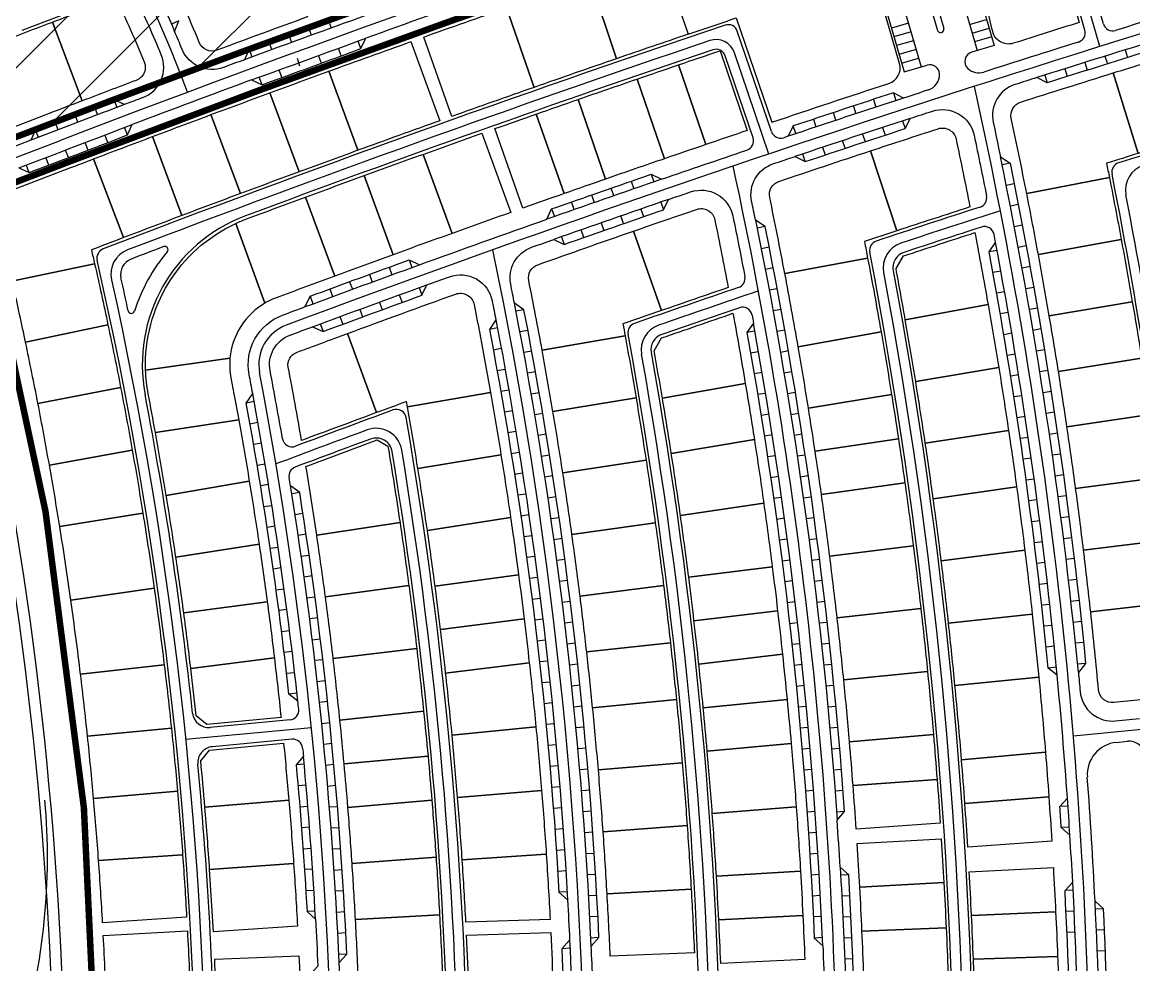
# Paper-space layout 'Layout1' of a CAD drawing. Extents: x 51 to 892, y -832 to -238.
# Drawn here: x 790.3 to 817.76, y -325.34 to -302.07 of the extents above; entities that cross this region are included whole.
import ezdxf

# ---------------------------------------------------------------- set-up
doc = ezdxf.new("R2010")
doc.units = 0
doc.header["$LTSCALE"] = 10
doc.header["$MEASUREMENT"] = 0
doc.linetypes.add('X-Base 100915$0$PHANTOMX2', pattern=[5, 2.5, -0.5, 0.5, -0.5, 0.5, -0.5])
for name, color, linetype in [('L-ANNO-KPLN', 254, 'Continuous'), ('L-ANNO-KPLN-HTCH', 135, 'Continuous'), ('L-ANNO-KPLN-SHET', 139, 'X-Base 100915$0$PHANTOMX2')]:
    doc.layers.add(name, color=color, linetype=linetype)

# ---------------------------------------------------------------- blocks, each defined once
blk = doc.blocks.new('masterplan')
at = {"layer": 'L-ANNO-KPLN'}
for p, q in [((408004.964, 2905895.526), (408006.212, 2905891.223)), ((408005.387, 2905895.648), (408006.635, 2905891.346)), ((408003.158, 2905895.002), (408004.407, 2905890.699)), ((408003.581, 2905895.124), (408004.829, 2905890.822)), ((408004.405, 2905894.581), (408005.234, 2905891.722)), ((408004.559, 2905894.625), (408005.388, 2905891.767)), ((408008.874, 2905891.729), (408008.143, 2905894.252)), ((408009.33, 2905891.882), (408008.778, 2905893.783)), ((407982.63, 2905891.728), (407985.126, 2905892.676)), ((407986.498, 2905891.958), (407986.315, 2905891.879)), ((407990.19, 2905891.968), (407990.258, 2905891.78)), ((408004.517, 2905891.898), (408004.095, 2905891.775)), ((408006.025, 2905891.869), (408006.448, 2905891.991)), ((407989.701, 2905891.79), (407989.769, 2905891.602)), ((408001.133, 2905889.222), (408000.29, 2905891.7)), ((408004.58, 2905891.682), (408004.157, 2905891.56)), ((408006.088, 2905891.653), (408006.51, 2905891.776)), ((407988.724, 2905891.433), (407988.792, 2905891.245)), ((407989.212, 2905891.612), (407989.281, 2905891.424)), ((407990.996, 2905891.271), (407990.927, 2905891.459)), ((407990.996, 2905891.271), (407991.114, 2905891.528)), ((408004.642, 2905891.467), (408004.22, 2905891.345)), ((408006.635, 2905891.346), (408006.081, 2905891.185)), ((408006.573, 2905891.561), (408006.15, 2905891.438)), ((407988.235, 2905891.254), (407988.304, 2905891.066)), ((407990.019, 2905890.913), (407989.95, 2905891.101)), ((407990.507, 2905891.092), (407990.439, 2905891.279)), ((408000.678, 2905889.07), (407999.99, 2905891.092)), ((408004.705, 2905891.252), (408004.282, 2905891.13)), ((408009.369, 2905891.085), (408009.429, 2905890.894)), ((408009.865, 2905891.24), (408009.925, 2905891.049)), ((407989.484, 2905890.835), (407989.427, 2905891.026)), ((408004.344, 2905890.914), (408004.767, 2905891.037)), ((408004.407, 2905890.699), (408004.978, 2905890.865)), ((408008.873, 2905890.929), (408008.933, 2905890.739)), ((407988.552, 2905890.38), (407988.484, 2905890.568)), ((407989.041, 2905890.557), (407988.973, 2905890.745)), ((408007.881, 2905890.617), (408007.941, 2905890.426)), ((408008.377, 2905890.773), (408008.437, 2905890.583)), ((407988.296, 2905890.5), (407988.552, 2905890.38)), ((407984.971, 2905889.821), (407984.9, 2905890.008)), ((407985.158, 2905889.892), (407984.9, 2905890.008)), ((408003.651, 2905890.017), (408003.713, 2905889.827)), ((408004.146, 2905890.18), (408004.207, 2905889.989)), ((408004.397, 2905890.051), (408004.146, 2905890.18)), ((407984.414, 2905889.823), (407984.485, 2905889.636)), ((408003.157, 2905889.854), (408003.219, 2905889.664)), ((407983.383, 2905889.43), (407982.956, 2905889.266)), ((407983.442, 2905889.452), (407983.513, 2905889.266)), ((407983.928, 2905889.638), (407983.999, 2905889.451)), ((408002.168, 2905889.527), (408002.232, 2905889.337)), ((408002.726, 2905889.501), (408002.662, 2905889.691)), ((408004.373, 2905889.488), (408004.435, 2905889.297)), ((407982.956, 2905889.266), (407982.841, 2905889.008)), ((407983.028, 2905889.08), (407982.956, 2905889.266)), ((407985.23, 2905889.139), (407985.158, 2905889.326)), ((407985.23, 2905889.139), (407985.345, 2905889.398)), ((408001.673, 2905889.362), (408001.549, 2905889.109)), ((408001.739, 2905889.173), (408001.673, 2905889.362)), ((408003.385, 2905889.163), (408003.447, 2905888.973)), ((408003.879, 2905889.326), (408003.941, 2905889.136)), ((407982.841, 2905889.008), (407980.334, 2905888.047)), ((407980.429, 2905887.801), (407983.549, 2905888.997)), ((407984.259, 2905888.766), (407984.187, 2905888.953)), ((407984.745, 2905888.952), (407984.673, 2905889.139)), ((408002.954, 2905888.81), (408002.891, 2905889)), ((407983.773, 2905888.581), (407983.702, 2905888.768)), ((408001.968, 2905888.482), (408001.904, 2905888.671)), ((408002.397, 2905888.836), (408002.461, 2905888.646)), ((407982.542, 2905888.328), (407982.8, 2905888.212)), ((407982.8, 2905888.212), (407982.729, 2905888.399)), ((407983.286, 2905888.396), (407983.216, 2905888.583)), ((408007.025, 2905888.445), (408006.829, 2905888.405)), ((407998.162, 2905888.169), (407998.225, 2905887.979)), ((407997.243, 2905887.639), (407997.178, 2905887.828)), ((407997.67, 2905887.999), (407997.734, 2905887.81)), ((408007.128, 2905887.934), (408006.932, 2905887.895)), ((407996.686, 2905887.657), (407996.752, 2905887.468)), ((407995.703, 2905887.312), (407995.771, 2905887.124)), ((407996.261, 2905887.296), (407996.194, 2905887.485)), ((407997.908, 2905887.311), (407997.974, 2905887.122)), ((407998.4, 2905887.481), (407998.465, 2905887.292)), ((408007.229, 2905887.423), (408007.033, 2905887.385)), ((407996.926, 2905886.969), (407996.992, 2905886.781)), ((407997.483, 2905886.952), (407997.417, 2905887.141)), ((407996.501, 2905886.609), (407996.435, 2905886.798)), ((408000.976, 2905886.878), (408000.78, 2905886.838)), ((408007.328, 2905886.912), (408007.132, 2905886.874)), ((407995.945, 2905886.625), (407996.011, 2905886.437)), ((408001.077, 2905886.367), (408000.881, 2905886.328)), ((408006.705, 2905886.289), (408006.508, 2905886.253)), ((408007.425, 2905886.4), (408007.228, 2905886.363)), ((407991.693, 2905885.875), (407991.76, 2905885.687)), ((407992.182, 2905886.053), (407992.249, 2905885.864)), ((408001.177, 2905885.855), (408000.981, 2905885.818)), ((408007.519, 2905885.888), (408007.322, 2905885.852)), ((407991.203, 2905885.696), (407991.272, 2905885.508)), ((408006.799, 2905885.778), (408006.602, 2905885.742)), ((407990.225, 2905885.337), (407990.296, 2905885.15)), ((407990.714, 2905885.517), (407990.784, 2905885.329)), ((407992.431, 2905885.369), (407992.499, 2905885.181)), ((408001.274, 2905885.344), (408001.078, 2905885.307)), ((408007.612, 2905885.375), (408007.415, 2905885.34)), ((407989.737, 2905885.156), (407989.809, 2905884.969)), ((407991.942, 2905885.191), (407992.011, 2905885.003)), ((408006.891, 2905885.266), (408006.695, 2905885.231)), ((407990.965, 2905884.833), (407991.034, 2905884.646)), ((407991.454, 2905885.012), (407991.522, 2905884.825)), ((407995.021, 2905884.825), (407994.824, 2905884.787)), ((408001.369, 2905884.831), (408001.172, 2905884.795)), ((408007.702, 2905884.862), (408007.505, 2905884.828)), ((407990.477, 2905884.654), (407990.547, 2905884.466)), ((408006.981, 2905884.754), (408006.784, 2905884.72)), ((407989.99, 2905884.473), (407990.059, 2905884.286)), ((407994.366, 2905884.374), (407994.169, 2905884.337)), ((407995.118, 2905884.314), (407994.922, 2905884.277)), ((408000.726, 2905884.297), (408000.529, 2905884.261)), ((408001.461, 2905884.319), (408001.265, 2905884.284)), ((408007.069, 2905884.242), (408006.872, 2905884.208)), ((408007.789, 2905884.349), (408007.592, 2905884.315)), ((407994.462, 2905883.863), (407994.265, 2905883.827)), ((407995.214, 2905883.801), (407995.017, 2905883.765)), ((408000.816, 2905883.785), (408000.619, 2905883.75)), ((408001.552, 2905883.806), (408001.355, 2905883.772)), ((408007.155, 2905883.729), (408006.957, 2905883.696)), ((408007.875, 2905883.835), (408007.678, 2905883.802)), ((407994.556, 2905883.352), (407994.359, 2905883.316)), ((407995.307, 2905883.289), (407995.11, 2905883.254)), ((408000.905, 2905883.272), (408000.707, 2905883.239)), ((408001.639, 2905883.292), (408001.442, 2905883.259)), ((408007.238, 2905883.215), (408007.041, 2905883.184)), ((408007.958, 2905883.321), (408007.761, 2905883.289)), ((407994.647, 2905882.84), (407994.45, 2905882.805)), ((407995.397, 2905882.776), (407995.2, 2905882.742)), ((408000.99, 2905882.759), (408000.793, 2905882.727)), ((408001.725, 2905882.778), (408001.528, 2905882.746)), ((408007.319, 2905882.702), (408007.121, 2905882.671)), ((408008.04, 2905882.806), (408007.842, 2905882.776)), ((407988.358, 2905882.556), (407988.161, 2905882.52)), ((407994.736, 2905882.328), (407994.538, 2905882.294)), ((408008.119, 2905882.291), (408007.921, 2905882.262)), ((407988.254, 2905882.009), (407988.451, 2905882.044)), ((407995.485, 2905882.262), (407995.288, 2905882.229)), ((408001.074, 2905882.246), (408000.876, 2905882.214)), ((408001.808, 2905882.264), (408001.611, 2905882.233)), ((408007.398, 2905882.188), (408007.2, 2905882.158)), ((407994.822, 2905881.815), (407994.624, 2905881.782)), ((407995.571, 2905881.748), (407995.373, 2905881.716)), ((408001.889, 2905881.75), (408001.691, 2905881.719)), ((408008.195, 2905881.776), (408007.997, 2905881.747)), ((407988.541, 2905881.532), (407988.344, 2905881.498)), ((408001.155, 2905881.732), (408000.957, 2905881.702)), ((408007.475, 2905881.673), (408007.277, 2905881.644)), ((407994.905, 2905881.302), (407994.708, 2905881.27)), ((407995.654, 2905881.234), (407995.456, 2905881.203)), ((408001.234, 2905881.218), (408001.036, 2905881.189)), ((408001.967, 2905881.235), (408001.77, 2905881.205)), ((408008.27, 2905881.261), (408008.072, 2905881.233)), ((407988.431, 2905880.986), (407988.628, 2905881.019)), ((408007.549, 2905881.159), (408007.351, 2905881.131)), ((407994.987, 2905880.788), (407994.789, 2905880.757)), ((407995.734, 2905880.719), (407995.536, 2905880.689)), ((408001.31, 2905880.704), (408001.112, 2905880.675)), ((408002.043, 2905880.719), (408001.846, 2905880.691)), ((408007.621, 2905880.644), (408007.423, 2905880.617)), ((408008.342, 2905880.745), (408008.144, 2905880.718)), ((407988.713, 2905880.506), (407988.516, 2905880.474)), ((407989.482, 2905880.312), (407989.284, 2905880.28)), ((407995.065, 2905880.274), (407994.868, 2905880.244)), ((407995.812, 2905880.204), (407995.614, 2905880.175)), ((408001.384, 2905880.189), (408001.186, 2905880.161)), ((408001.919, 2905880.176), (408002.117, 2905880.204)), ((408007.691, 2905880.129), (408007.493, 2905880.102)), ((408008.412, 2905880.229), (408008.214, 2905880.202)), ((407988.598, 2905879.962), (407988.795, 2905879.993)), ((407989.365, 2905879.767), (407989.562, 2905879.797)), ((407995.142, 2905879.76), (407994.944, 2905879.731)), ((407995.888, 2905879.689), (407995.69, 2905879.66)), ((408001.456, 2905879.674), (408001.258, 2905879.647)), ((408002.189, 2905879.688), (408001.99, 2905879.661)), ((408007.759, 2905879.613), (408007.56, 2905879.587)), ((408008.48, 2905879.712), (408008.282, 2905879.687)), ((407988.875, 2905879.479), (407988.677, 2905879.449)), ((407989.641, 2905879.282), (407989.443, 2905879.253)), ((407995.215, 2905879.245), (407995.017, 2905879.217)), ((407995.961, 2905879.173), (407995.763, 2905879.145)), ((408001.525, 2905879.159), (408001.327, 2905879.133)), ((408002.258, 2905879.171), (408002.059, 2905879.145)), ((408007.824, 2905879.097), (408007.626, 2905879.072)), ((408008.545, 2905879.196), (408008.347, 2905879.171)), ((407988.754, 2905878.936), (407988.952, 2905878.965)), ((407989.518, 2905878.738), (407989.716, 2905878.767)), ((407995.287, 2905878.73), (407995.089, 2905878.703)), ((407989.026, 2905878.45), (407988.828, 2905878.422)), ((407996.031, 2905878.657), (407995.833, 2905878.63)), ((408001.592, 2905878.643), (408001.394, 2905878.618)), ((408002.324, 2905878.655), (408002.126, 2905878.63)), ((408007.887, 2905878.581), (408007.689, 2905878.557)), ((408008.609, 2905878.679), (408008.41, 2905878.655)), ((407989.789, 2905878.251), (407989.591, 2905878.223)), ((407995.355, 2905878.214), (407995.157, 2905878.188)), ((407988.899, 2905877.908), (407989.097, 2905877.935)), ((407996.099, 2905878.14), (407995.901, 2905878.115)), ((408001.656, 2905878.127), (408001.458, 2905878.103)), ((408002.389, 2905878.138), (408002.19, 2905878.114)), ((408007.948, 2905878.065), (408007.75, 2905878.042)), ((408008.67, 2905878.161), (408008.471, 2905878.138)), ((407989.661, 2905877.708), (407989.859, 2905877.734)), ((407995.422, 2905877.698), (407995.223, 2905877.673)), ((407996.165, 2905877.624), (407995.966, 2905877.599)), ((408002.451, 2905877.621), (408002.252, 2905877.597)), ((408008.729, 2905877.644), (408008.53, 2905877.622)), ((407989.166, 2905877.42), (407988.968, 2905877.394)), ((408001.719, 2905877.611), (408001.52, 2905877.587)), ((408008.007, 2905877.548), (408007.808, 2905877.526)), ((407989.927, 2905877.218), (407989.728, 2905877.192)), ((407995.485, 2905877.182), (407995.287, 2905877.158)), ((407996.228, 2905877.106), (407996.029, 2905877.083)), ((408001.779, 2905877.094), (408001.58, 2905877.072)), ((408002.51, 2905877.103), (408002.311, 2905877.081)), ((408008.785, 2905877.126), (408008.586, 2905877.105)), ((407989.034, 2905876.879), (407989.233, 2905876.904)), ((408008.063, 2905877.031), (408007.864, 2905877.01)), ((407989.793, 2905876.676), (407989.991, 2905876.701)), ((407995.547, 2905876.666), (407995.348, 2905876.643)), ((407996.288, 2905876.589), (407996.09, 2905876.566)), ((408001.836, 2905876.578), (408001.637, 2905876.556)), ((408002.567, 2905876.585), (408002.369, 2905876.564)), ((408008.84, 2905876.608), (408008.641, 2905876.588)), ((407989.296, 2905876.388), (407989.098, 2905876.364)), ((408008.118, 2905876.514), (408007.919, 2905876.493)), ((407990.054, 2905876.183), (407989.855, 2905876.16)), ((407995.605, 2905876.149), (407995.407, 2905876.127)), ((407996.347, 2905876.071), (407996.148, 2905876.049)), ((408001.891, 2905876.061), (408001.692, 2905876.04)), ((408002.622, 2905876.067), (408002.423, 2905876.047)), ((408008.17, 2905875.996), (408007.97, 2905875.977)), ((408008.892, 2905876.09), (408008.693, 2905876.07)), ((407989.158, 2905875.848), (407989.357, 2905875.871)), ((407989.914, 2905875.644), (407990.113, 2905875.666)), ((407995.662, 2905875.632), (407995.463, 2905875.611)), ((407996.402, 2905875.553), (407996.203, 2905875.532)), ((408001.944, 2905875.543), (408001.745, 2905875.523)), ((408002.675, 2905875.549), (408002.476, 2905875.529)), ((407989.415, 2905875.355), (407989.217, 2905875.333)), ((407990.17, 2905875.148), (407989.971, 2905875.127)), ((407995.715, 2905875.115), (407995.516, 2905875.095)), ((407996.455, 2905875.035), (407996.256, 2905875.015)), ((408001.994, 2905875.026), (408001.795, 2905875.007)), ((408002.725, 2905875.031), (408002.526, 2905875.012)), ((408008.589, 2905874.303), (408014.585, 2905874.895)), ((407989.242, 2905874.695), (407987.272, 2905874.511)), ((407990.025, 2905874.609), (407990.224, 2905874.63)), ((407989.771, 2905874.504), (407986.664, 2905874.213)), ((407995.767, 2905874.598), (407995.568, 2905874.579)), ((407996.506, 2905874.517), (407996.307, 2905874.498)), ((408002.042, 2905874.508), (408001.843, 2905874.49)), ((408002.773, 2905874.512), (408002.574, 2905874.494)), ((407989.294, 2905874.218), (407987.327, 2905874.034)), ((407990.276, 2905874.111), (407990.077, 2905874.092)), ((407995.815, 2905874.08), (407995.616, 2905874.062)), ((408009.653, 2905874.142), (408009.923, 2905874.169)), ((407996.554, 2905873.998), (407996.355, 2905873.98)), ((408002.088, 2905873.99), (408001.889, 2905873.973)), ((408002.818, 2905873.993), (408002.619, 2905873.976)), ((407989.593, 2905873.604), (407989.394, 2905873.585)), ((407990.325, 2905873.593), (407990.126, 2905873.574)), ((407995.862, 2905873.562), (407995.662, 2905873.545)), ((407996.599, 2905873.479), (407996.4, 2905873.462)), ((408002.131, 2905873.472), (408001.932, 2905873.456)), ((408002.861, 2905873.474), (408002.662, 2905873.458)), ((407989.639, 2905873.086), (407989.44, 2905873.069)), ((407990.371, 2905873.074), (407990.172, 2905873.056)), ((407995.905, 2905873.044), (407995.706, 2905873.028)), ((407996.643, 2905872.96), (407996.443, 2905872.944)), ((408002.172, 2905872.953), (408001.973, 2905872.938)), ((408002.902, 2905872.954), (408002.703, 2905872.939)), ((407989.484, 2905872.551), (407989.683, 2905872.568)), ((407990.415, 2905872.554), (407990.216, 2905872.538)), ((407995.947, 2905872.526), (407995.747, 2905872.51)), ((407996.683, 2905872.44), (407996.484, 2905872.425)), ((408002.211, 2905872.435), (408002.011, 2905872.42)), ((408002.94, 2905872.435), (408002.741, 2905872.421)), ((408008.457, 2905872.569), (408008.257, 2905872.555)), ((407989.725, 2905872.05), (407989.525, 2905872.034)), ((407990.456, 2905872.035), (407990.257, 2905872.02)), ((407995.985, 2905872.007), (407995.786, 2905871.993)), ((407996.721, 2905871.921), (407996.522, 2905871.907)), ((408002.247, 2905871.916), (408002.047, 2905871.903)), ((408008.491, 2905872.05), (408008.292, 2905872.037)), ((407989.564, 2905871.517), (407989.763, 2905871.531)), ((407990.494, 2905871.515), (407990.295, 2905871.501)), ((407996.021, 2905871.488), (407995.822, 2905871.475)), ((407996.757, 2905871.401), (407996.557, 2905871.388)), ((408002.28, 2905871.397), (408002.081, 2905871.385)), ((407989.799, 2905871.012), (407989.6, 2905870.999)), ((407990.53, 2905870.996), (407990.33, 2905870.982)), ((407996.055, 2905870.969), (407995.855, 2905870.957)), ((407996.79, 2905870.881), (407996.59, 2905870.869)), ((408002.312, 2905870.878), (408002.112, 2905870.866)), ((408003.041, 2905870.875), (408002.841, 2905870.864)), ((407989.633, 2905870.481), (407989.833, 2905870.493)), ((408008.582, 2905870.493), (408008.383, 2905870.482)), ((407990.563, 2905870.476), (407990.363, 2905870.464)), ((407996.086, 2905870.45), (407995.886, 2905870.439)), ((407996.82, 2905870.361), (407996.621, 2905870.35)), ((408002.341, 2905870.359), (408002.141, 2905870.348)), ((408003.07, 2905870.355), (408002.87, 2905870.345)), ((408009.334, 2905870.033), (408009.125, 2905870.223)), ((407989.863, 2905869.974), (407989.663, 2905869.963)), ((407990.593, 2905869.956), (407990.394, 2905869.944)), ((408008.608, 2905869.973), (408008.408, 2905869.964)), ((408009.334, 2905870.033), (408009.134, 2905870.023)), ((407996.848, 2905869.841), (407996.649, 2905869.83)), ((408002.367, 2905869.84), (408002.168, 2905869.83)), ((408003.096, 2905869.835), (408002.897, 2905869.825)), ((407990.621, 2905869.435), (407990.421, 2905869.425)), ((408008.632, 2905869.454), (408008.432, 2905869.445)), ((408009.358, 2905869.512), (408009.158, 2905869.504)), ((407996.874, 2905869.32), (407996.674, 2905869.311)), ((408002.392, 2905869.32), (408002.192, 2905869.311)), ((408003.121, 2905869.315), (408002.921, 2905869.306)), ((407990.646, 2905868.915), (407990.446, 2905868.906)), ((407996.157, 2905869.057), (407995.957, 2905869.048)), ((408009.379, 2905868.992), (408009.18, 2905868.984)), ((408003.142, 2905868.794), (408002.942, 2905868.786))]:
    blk.add_line(p, q, dxfattribs=at)
for points in [[(407986.709, 2905890.192, 0.098002), (407980.45, 2905900.394, -0.408262), (407980.493, 2905901.849, 0.005259), (407990.648, 2905911.826, -0.011526), (407994.45, 2905915.469), (408000.044, 2905920.587, -0.085274), (408002.392, 2905922.095, -0.096234), (408011.884, 2905924.106, 0.096234), (408002.392, 2905922.095)], [(407991.456, 2905892.212, 0.000346), (407990.935, 2905892.025)], [(407990.676, 2905892.144, 0.001622), (407988.235, 2905891.254), (407988.117, 2905890.997, 0.000346), (407987.598, 2905890.805, -0.404452), (407986.579, 2905891.252, 0.00386), (407986.394, 2905891.695), (407986.498, 2905891.958, 0.037653)], [(408009.242, 2905891.322), (408008.548, 2905893.716, -0.408673), (408008.973, 2905894.506, -0.011019), (408025.786, 2905899.324, -0.417396), (408026.57, 2905898.861, -0.02032), (408028.922, 2905887.58, -0.463288), (408028.449, 2905887.021), (408025.852, 2905887.02)], [(407984.026, 2905896.183, -0.040875), (407986.394, 2905891.695)], [(408026.046, 2905887.46, 0.000794), (408025.972, 2905887.896), (408026.135, 2905888.127, 0.010314), (408025.035, 2905893.762), (408024.797, 2905893.915, 0.001359), (408024.634, 2905894.653, 0.427754), (408023.018, 2905895.626, 0.000365), (408022.461, 2905895.474), (408022.216, 2905895.614, 0.001652), (408019.707, 2905894.916), (408019.571, 2905894.669, 0.00208), (408016.411, 2905893.763), (408016.166, 2905893.899, 0.001652), (408013.668, 2905893.161), (408013.535, 2905892.912, 0.002588), (408009.631, 2905891.72)], [(407990.935, 2905892.025, 0.001874), (407988.117, 2905890.997, 0.001874)], [(408010.421, 2905891.203, 0.001652), (408007.941, 2905890.426), (408007.69, 2905890.556, 0.000361), (408007.148, 2905890.384, 0.385828), (408006.609, 2905889.454, -0.001814), (408006.788, 2905888.6), (408007.025, 2905888.445, -0.025949), (408008.892, 2905876.09), (408008.712, 2905875.871, -0.000998), (408008.758, 2905875.393, 0.415974), (408009.633, 2905874.671), (408010.226, 2905874.73)], [(408001.068, 2905888.669), (408000.217, 2905891.17, 0.413636), (407999.609, 2905891.47, 0.009626), (407985.231, 2905886.299, 0.37207), (407984.834, 2905885.563, -0.052255), (407987.163, 2905865.234, 0.044161), (407988.341, 2905853.233)], [(407988.296, 2905890.5, 0.001874), (407991.114, 2905891.528, 0.001874)], [(407985.158, 2905889.892, 0.001138), (407983.455, 2905889.243), (407982.841, 2905889.008)], [(408003.412, 2905859.515, -0.00118), (408003.382, 2905859.762), (408003.558, 2905859.983, -0.02589), (408003.226, 2905865.389, 0.012017), (408003.041, 2905870.875), (408002.83, 2905871.064, 0.002543), (408002.755, 2905872.221), (408002.94, 2905872.435, 0.031934), (408000.976, 2905886.878), (408000.74, 2905887.034, 0.001052), (408000.643, 2905887.504, -0.379591), (408001.171, 2905888.425, -0.000364), (408001.715, 2905888.608), (408001.968, 2905888.482, -0.001652), (408004.435, 2905889.297), (408004.563, 2905889.55, -0.000364), (408005.108, 2905889.727, -0.445351), (408006.138, 2905889.132, -0.003195), (408006.446, 2905887.634)], [(407982.542, 2905888.328, 0.001874), (407985.345, 2905889.398, 0.001874)], [(407989.458, 2905874.96, 0.000488), (407989.437, 2905875.156), (407989.217, 2905875.333, 0.018019), (407988.161, 2905882.52), (407988.322, 2905882.752, 0.001188), (407988.233, 2905883.224, -0.365743), (407989.058, 2905884.69, -0.000378), (407989.621, 2905884.9), (407989.737, 2905885.156, -0.001651), (407992.182, 2905886.053), (407992.437, 2905885.933, -0.002116), (407995.582, 2905887.057), (407995.703, 2905887.312, -0.001652), (407998.162, 2905888.169), (407998.414, 2905888.045, -0.001414), (408000.528, 2905888.765)], [(408000.007, 2905856.139, 0.009601), (407998.487, 2905855.858, -0.426568), (407997.536, 2905856.514, -0.00196), (407997.465, 2905856.969), (407997.633, 2905857.197, -0.03486), (407996.986, 2905865.329, 0.006327), (407996.925, 2905868.061), (407996.718, 2905868.254, 0.001991), (407996.683, 2905869.111), (407996.874, 2905869.32, 0.036199), (407995.021, 2905884.825), (407994.786, 2905884.984, 0.001113), (407994.693, 2905885.454, -0.372911), (407995.21, 2905886.366, -0.000368), (407995.756, 2905886.559), (407996.011, 2905886.437, -0.001652), (407998.465, 2905887.292), (407998.589, 2905887.546, -0.000368), (407999.137, 2905887.734, -0.452046), (408000.179, 2905887.139, -0.003352), (408000.476, 2905885.646)], [(408006.787, 2905887.269, 0.001653), (408004.33, 2905886.468, 0.375486), (408003.902, 2905885.742, -0.04377), (408005.882, 2905865.414, 0.045514), (408006.788, 2905856.434, 0.045514)], [(408000.74, 2905887.034, -0.032812), (408002.755, 2905872.221, -0.032812)], [(408006.321, 2905886.866, 0.00129), (408004.405, 2905886.24, 0.375486), (408004.138, 2905885.786, -0.04377), (408006.122, 2905865.417, 0.043323), (408006.943, 2905856.905, 0.36907), (408007.186, 2905856.708)], [(408007.186, 2905856.708), (408008.693, 2905856.748, 0.458824), (408009.46, 2905857.688, -0.003684), (408009.344, 2905858.368), (408009.115, 2905858.534, -0.036891), (408008.538, 2905865.44, 0.010552), (408008.383, 2905870.482), (408008.572, 2905870.692, 0.002422), (408008.504, 2905871.85), (408008.292, 2905872.037, 0.001086), (408008.257, 2905872.555), (408008.443, 2905872.768, 0.006347), (408008.189, 2905875.797), (408007.97, 2905875.977, 0.021718), (408006.508, 2905886.253), (408006.668, 2905886.486, 0.000418), (408006.631, 2905886.682)], [(407989.621, 2905884.9, -0.001907), (407992.437, 2905885.933, -0.001905)], [(407989.058, 2905881.638, 0.004218), (407988.751, 2905883.323, -0.365743), (407989.243, 2905884.196, -0.000379), (407989.802, 2905884.404), (407990.059, 2905884.286, -0.001652), (407992.499, 2905885.181), (407992.619, 2905885.437, -0.000379), (407993.18, 2905885.64, -0.459304), (407994.236, 2905885.042, -0.001119), (407994.328, 2905884.571), (407994.169, 2905884.337, -0.032737), (407995.886, 2905870.439), (407996.097, 2905870.251, -0.002319), (407996.148, 2905869.257), (407995.957, 2905869.048, -0.00871), (407996.058, 2905865.32, 0.025903), (407996.436, 2905859.17), (407996.658, 2905858.994, 0.001278), (407996.694, 2905858.693)], [(407989.802, 2905884.404, -0.001906), (407992.619, 2905885.437, -0.001906)], [(408000.655, 2905884.69, 0.458515), (408000.341, 2905884.874, 0.001297), (407998.426, 2905884.214, 0.368599), (407998.163, 2905883.766, -0.041759), (407999.882, 2905865.357, 0.026267), (408000.245, 2905859.522, 0.402568), (408000.672, 2905859.169), (408002.651, 2905859.317)], [(407994.328, 2905884.571, -0.033671), (407996.097, 2905870.251)], [(408000.655, 2905884.69, -0.000441), (408000.69, 2905884.493), (408000.529, 2905884.261, -0.033229), (408002.192, 2905869.311), (408002.4, 2905869.12, -0.002555), (408002.444, 2905867.961), (408002.25, 2905867.755, -0.005242), (408002.298, 2905865.38, 0.025541), (408002.628, 2905859.952), (408002.849, 2905859.775, 0.000904), (408002.872, 2905859.585)], [(408002.4, 2905869.12, 0.034111), (408000.69, 2905884.493)], [(407993.908, 2905854.876, 0.004777), (407992.416, 2905854.522, -0.436947), (407991.434, 2905855.167, -0.001846), (407991.357, 2905855.64), (407991.523, 2905855.869, -0.036428), (407990.746, 2905865.269, 0.004851), (407990.708, 2905867.243), (407990.502, 2905867.437, 0.003127), (407990.455, 2905868.706), (407990.646, 2905868.915, 0.028173), (407989.482, 2905880.312), (407989.253, 2905880.478, 0.000492), (407989.22, 2905880.675)], [(407990.455, 2905868.706, 0.029158), (407989.253, 2905880.478)], [(407989.555, 2905874.002, -0.000495), (407989.574, 2905873.803), (407989.394, 2905873.585, -0.009009), (407989.663, 2905869.963), (407989.874, 2905869.774, -0.002871), (407989.93, 2905868.616), (407989.739, 2905868.408, -0.007809), (407989.818, 2905865.26, 0.029625), (407990.354, 2905857.495), (407990.578, 2905857.322, 0.00034), (407990.59, 2905857.233)], [(407989.874, 2905869.774, 0.009999), (407989.574, 2905873.803)], [(408008.504, 2905871.85, 0.001921), (408008.443, 2905872.768)], [(408002.83, 2905871.064, -0.012456), (408003.026, 2905865.387, 0.026842), (408003.382, 2905859.762)], [(408009.344, 2905858.368, -0.037961), (408008.738, 2905865.442, 0.010969), (408008.572, 2905870.692, 0.010969)], [(408009.471, 2905861.512, -0.021288), (408009.266, 2905865.447, 0.009933), (408009.125, 2905870.223, 0.009933)], [(407996.148, 2905869.257, -0.009176), (407996.258, 2905865.322, 0.026747), (407996.658, 2905858.994)]]:
    blk.add_lwpolyline(points, format="xyb", dxfattribs=at)
for points in [[(407998.404, 2905893.596), (407999.073, 2905891.626, -0.000806), (408000.263, 2905892.028), (408001.139, 2905889.453, -0.001935), (408004.036, 2905890.413, 0.404357), (408004.295, 2905890.904), (408003.18, 2905894.748, 0.424039), (408002.672, 2905895.017, 0.002817)], [(407988.253, 2905893.749, -0.0005), (407988.968, 2905894.009), (407989.679, 2905892.055, 0.001493), (407987.439, 2905891.232, -0.404452), (407987.001, 2905891.425, 0.015409), (407986.211, 2905893.199), (407988.057, 2905894.16, -0.003419)], [(407999.073, 2905891.626, 0.001193), (407997.307, 2905891.022), (407996.651, 2905892.996, -0.001177), (407998.404, 2905893.596)], [(408008.736, 2905891.918, 0.001097), (408007.102, 2905891.402, -0.432645), (408006.597, 2905891.693, 0.008232), (408006.293, 2905892.89), (408008.271, 2905893.523)], [(407997.307, 2905891.022, 0.001372), (407995.272, 2905890.315), (407994.587, 2905892.279, -0.001382), (407996.651, 2905892.996)], [(407985.644, 2905890.941, -0.423127), (407985.447, 2905890.488, 0.000899), (407984.106, 2905889.98), (407983.376, 2905891.928, -0.001008), (407984.94, 2905892.52, -0.014377)], [(407995.272, 2905890.315, 0.001367), (407993.241, 2905889.597), (407992.548, 2905891.558, -0.001368), (407994.587, 2905892.279)], [(407984.106, 2905889.98, 0.000551), (407983.292, 2905889.669), (407981.605, 2905889.023, -0.405808), (407981.164, 2905889.212, 0.017287), (407980.436, 2905890.802), (407982.278, 2905891.769, -0.002298), (407982.387, 2905891.55, -0.00065), (407983.376, 2905891.928)], [(407992.945, 2905889.491, 0.001369), (407990.919, 2905888.76), (407990.202, 2905890.713, -0.001362), (407992.227, 2905891.443)], [(408000.533, 2905889.248, 0.000719), (407999.51, 2905888.902), (407998.84, 2905890.871, -0.000697), (407999.863, 2905891.218)], [(408011.668, 2905890.928, -0.00342), (408012.02, 2905889.251, 0.001231), (408010.189, 2905888.684), (408009.569, 2905890.67, -0.001116), (408011.231, 2905891.184, -0.439129)], [(407999.51, 2905888.902, 0.000719), (407998.488, 2905888.552), (407997.818, 2905890.521, -0.000721), (407998.84, 2905890.871)], [(407990.919, 2905888.76, 0.000977), (407989.469, 2905888.229), (407988.746, 2905890.18, -0.001007), (407990.202, 2905890.713)], [(408010.189, 2905888.684, 0.000536), (408009.409, 2905888.44, -0.0008), (408009.479, 2905888.087), (408007.437, 2905887.693, 0.00393), (408007.055, 2905889.55, -0.385828), (408007.287, 2905889.949, -0.001529), (408009.569, 2905890.67)], [(407998.488, 2905888.552, 0.000996), (407997.035, 2905888.05), (407996.359, 2905890.017, -0.001016), (407997.818, 2905890.521)], [(407989.469, 2905888.229, 0.000977), (407988.021, 2905887.693), (407987.291, 2905889.641, -0.001009), (407988.746, 2905890.18)], [(407997.035, 2905888.05, 0.000707), (407996.016, 2905887.693), (407995.325, 2905889.655, -0.000749), (407996.359, 2905890.017)], [(407988.021, 2905887.693, 0.000984), (407986.575, 2905887.151), (407985.848, 2905889.1, -0.001001), (407987.291, 2905889.641)], [(407996.016, 2905887.693, 0.000695), (407994.997, 2905887.334), (407994.302, 2905889.295, -0.00072), (407995.325, 2905889.655)], [(407994.695, 2905887.227, 0.000995), (407993.248, 2905886.71), (407992.528, 2905888.661, -0.001009), (407993.982, 2905889.181)], [(408005.692, 2905889.038, -0.003594), (408006.035, 2905887.362, 0.001217), (408004.233, 2905886.773), (408003.582, 2905888.748, -0.001124), (408005.249, 2905889.294, -0.445351)], [(407986.575, 2905887.151, 0.00099), (407985.131, 2905886.604), (407984.39, 2905888.547, -0.001008), (407985.848, 2905889.1)], [(407993.248, 2905886.71, 0.000998), (407991.791, 2905886.183), (407991.076, 2905888.136, -0.001004), (407992.528, 2905888.661)], [(408004.233, 2905886.773, 0.000554), (408003.43, 2905886.507, -0.000962), (408003.509, 2905886.099), (408001.463, 2905885.721, 0.004182), (408001.09, 2905887.597, -0.379591), (408001.317, 2905887.993, -0.001526), (408003.582, 2905888.748)], [(407985.131, 2905886.604, 0.000553), (407984.339, 2905886.301, -0.00098), (407984.418, 2905885.958), (407982.377, 2905885.529, 0.017606), (407981.891, 2905887.242, -0.398422), (407982.095, 2905887.668), (407983.807, 2905888.324, -0.000426), (407984.39, 2905888.547)], [(407991.791, 2905886.183, 0.000986), (407990.347, 2905885.654), (407989.624, 2905887.605, -0.000996), (407991.076, 2905888.136)], [(408009.771, 2905886.561), (408007.725, 2905886.184, 0.003198), (408007.437, 2905887.693), (408009.479, 2905888.087, -0.003189)], [(407990.347, 2905885.654, 0.000982), (407988.899, 2905885.118, 0.043093), (407988.625, 2905884.988), (407987.902, 2905886.954, -0.019108), (407988.172, 2905887.067, -0.000984), (407989.624, 2905887.605)], [(407999.733, 2905887.047, -0.003788), (408000.064, 2905885.371, 0.001121), (407998.414, 2905884.802), (407997.729, 2905886.766, -0.001062), (407999.284, 2905887.303, -0.452046)], [(407988.625, 2905884.988, 0.242688), (407987.761, 2905883.626), (407985.676, 2905883.33, -0.302148), (407987.902, 2905886.954)], [(407998.414, 2905884.802, 0.000653), (407997.465, 2905884.472, -0.000721), (407997.52, 2905884.178), (407995.47, 2905883.823, 0.004056), (407995.14, 2905885.544, -0.372911), (407995.362, 2905885.936, -0.001605), (407997.729, 2905886.766)], [(408006.484, 2905884.951), (408004.438, 2905884.575, 0.002753), (408004.209, 2905885.84), (408004.392, 2905886.151, -0.001189), (408006.158, 2905886.729, -0.003814)], [(408010.044, 2905885.023), (408007.994, 2905884.672, 0.003198), (408007.725, 2905886.184), (408009.771, 2905886.561, -0.00321)], [(407984.748, 2905884.45), (407982.712, 2905884.021, 0.001837), (407982.566, 2905884.704), (407982.529, 2905884.874, 0.006667), (407982.377, 2905885.529), (407984.418, 2905885.958, -0.003983)], [(408003.84, 2905884.282), (408001.793, 2905883.911, 0.004025), (408001.463, 2905885.721), (408003.509, 2905886.099, -0.003991)], [(407993.789, 2905884.954, -0.005183), (407994.194, 2905882.783), (407992.145, 2905882.423), (407992.122, 2905882.556, 0.000539), (407991.383, 2905882.285), (407990.662, 2905884.236, -0.001813), (407993.335, 2905885.211, -0.459304)], [(408006.747, 2905883.394), (408004.695, 2905883.053, 0.003315), (408004.438, 2905884.575), (408006.484, 2905884.951, -0.003324)], [(408010.275, 2905883.627), (408008.221, 2905883.303, 0.002884), (408007.994, 2905884.672), (408010.044, 2905885.023, -0.002922)], [(408000.487, 2905883.006), (407998.439, 2905882.644, 0.002687), (407998.236, 2905883.812), (407998.421, 2905884.127, -0.001194), (408000.183, 2905884.736, -0.00391)], [(407985.06, 2905882.905), (407983.018, 2905882.509, 0.004041), (407982.712, 2905884.021), (407984.748, 2905884.45, -0.004055)], [(407991.383, 2905882.285, 0.001278), (407989.528, 2905881.595, 0.004526), (407989.199, 2905883.409, -0.365743), (407989.402, 2905883.768, -0.000863), (407990.662, 2905884.236)], [(408004.098, 2905882.735), (408002.046, 2905882.396, 0.00337), (408001.793, 2905883.911), (408003.84, 2905884.282, -0.003384)], [(407997.789, 2905882.65), (407995.736, 2905882.311, 0.00357), (407995.47, 2905883.823), (407997.52, 2905884.178, -0.003527)], [(407987.785, 2905883.139, -0.002632), (407987.976, 2905882.105), (407985.919, 2905881.792, 0.00247), (407985.742, 2905882.749, -0.038161), (407985.676, 2905883.33), (407987.761, 2905883.626, 0.069628)], [(408006.989, 2905881.84), (408004.933, 2905881.527, 0.003313), (408004.695, 2905883.053), (408006.747, 2905883.394, -0.00331)], [(408010.488, 2905882.239), (408008.431, 2905881.932, 0.002888), (408008.221, 2905883.303), (408010.275, 2905883.627, -0.0029)], [(407985.347, 2905881.359), (407983.3, 2905880.99, 0.004051), (407983.018, 2905882.509), (407985.06, 2905882.905, -0.004035)], [(408000.711, 2905881.622), (407998.66, 2905881.274, 0.003154), (407998.439, 2905882.644), (408000.487, 2905883.006, -0.003138)], [(407994.453, 2905881.242), (407992.401, 2905880.9, 0.003723), (407992.145, 2905882.423), (407994.194, 2905882.783, -0.003695)], [(407998.037, 2905881.111), (407995.981, 2905880.794, 0.003573), (407995.736, 2905882.311), (407997.789, 2905882.65, -0.003538)], [(408004.269, 2905881.638), (408002.212, 2905881.329, 0.002393), (408002.046, 2905882.396), (408004.098, 2905882.735, -0.002402)], [(407988.237, 2905880.592), (407986.187, 2905880.239, 0.004013), (407985.919, 2905881.792), (407987.976, 2905882.105, -0.003845)], [(408010.708, 2905880.681), (408008.646, 2905880.411, 0.003209), (408008.431, 2905881.932), (408010.488, 2905882.239, -0.003228)], [(408007.188, 2905880.449), (408005.129, 2905880.154, 0.00298), (408004.933, 2905881.527), (408006.989, 2905881.84, -0.002969)], [(407991.662, 2905881.454, -0.0046), (407991.96, 2905879.569), (407989.903, 2905879.26, 0.004217), (407989.637, 2905880.952, -0.001202), (407991.397, 2905881.608)], [(408000.943, 2905880.051), (407998.885, 2905879.747, 0.003502), (407998.66, 2905881.274), (408000.711, 2905881.622, -0.003543)], [(408004.427, 2905880.551), (408002.368, 2905880.26, 0.002393), (408002.212, 2905881.329), (408004.269, 2905881.638, -0.002387)], [(407985.609, 2905879.804), (407983.557, 2905879.468, 0.004051), (407983.3, 2905880.99), (407985.347, 2905881.359, -0.00406)], [(407994.691, 2905879.692), (407992.635, 2905879.374, 0.003722), (407992.401, 2905880.9), (407994.453, 2905881.242, -0.003708)], [(407998.265, 2905879.562), (407996.205, 2905879.274, 0.003573), (407995.981, 2905880.794), (407998.037, 2905881.111, -0.00356)], [(408010.906, 2905879.139), (408008.841, 2905878.887, 0.003213), (408008.646, 2905880.411), (408010.708, 2905880.681, -0.003189)], [(407988.48, 2905879.035), (407986.425, 2905878.713, 0.00394), (407986.187, 2905880.239), (407988.237, 2905880.592, -0.003947)], [(408004.635, 2905878.998), (408002.572, 2905878.738, 0.003378), (408002.368, 2905880.26), (408004.427, 2905880.551, -0.003376)], [(408007.39, 2905878.89), (408005.327, 2905878.623, 0.003305), (408005.129, 2905880.154), (408007.188, 2905880.449, -0.003319)], [(408001.153, 2905878.478), (407999.09, 2905878.217, 0.003529), (407998.885, 2905879.747), (408000.943, 2905880.051, -0.003543)], [(407985.889, 2905877.953), (407983.831, 2905877.649, 0.00482), (407983.557, 2905879.468), (407985.609, 2905879.804, -0.004802)], [(407992.178, 2905878.019), (407990.117, 2905877.739, 0.003789), (407989.903, 2905879.26), (407991.96, 2905879.569, -0.003796)], [(407994.887, 2905878.281), (407992.826, 2905877.999, 0.00333), (407992.635, 2905879.374), (407994.691, 2905879.692, -0.003358)], [(407998.471, 2905878.011), (407996.407, 2905877.752, 0.00357), (407996.205, 2905879.274), (407998.265, 2905879.562, -0.003566)], [(407988.681, 2905877.613), (407986.619, 2905877.339, 0.003545), (407986.425, 2905878.713), (407988.48, 2905879.035, -0.003596)], [(408004.823, 2905877.444), (408002.755, 2905877.213, 0.003368), (408002.572, 2905878.738), (408004.635, 2905878.998, -0.003378)], [(408011.084, 2905877.6), (408009.017, 2905877.361, 0.003195), (408008.841, 2905878.887), (408010.906, 2905879.139, -0.003186)], [(408007.575, 2905877.305), (408005.507, 2905877.082, 0.00332), (408005.327, 2905878.623), (408007.39, 2905878.89, -0.003378)], [(408001.286, 2905877.389), (407999.22, 2905877.144, 0.002548), (407999.09, 2905878.217), (408001.153, 2905878.478, -0.002469)], [(407995.025, 2905877.19), (407992.962, 2905876.928, 0.002598), (407992.826, 2905877.999), (407994.887, 2905878.281, -0.002594)], [(407986.137, 2905876.055), (407984.07, 2905875.825, 0.00482), (407983.831, 2905877.649), (407985.889, 2905877.953, -0.004908)], [(407992.373, 2905876.46), (407990.308, 2905876.215, 0.003787), (407990.117, 2905877.739), (407992.178, 2905878.019, -0.003811)], [(407998.638, 2905876.597), (407996.57, 2905876.374, 0.003229), (407996.407, 2905877.752), (407998.471, 2905878.011, -0.003252)], [(407988.856, 2905876.229), (407986.793, 2905875.962, 0.003547), (407986.619, 2905877.339), (407988.681, 2905877.613, -0.003498)], [(408001.405, 2905876.318), (407999.34, 2905876.071, 0.002513), (407999.22, 2905877.144), (408001.286, 2905877.389, -0.002421)], [(408004.988, 2905875.895), (408002.919, 2905875.685, 0.003366), (408002.755, 2905877.213), (408004.823, 2905877.444, -0.003375)], [(408011.109, 2905877.365), (408012.055, 2905877.459), (408012.262, 2905875.389), (408009.588, 2905875.125, -0.415974), (408009.212, 2905875.435, 0.00401), (408009.017, 2905877.361), (408011.084, 2905877.6)], [(407995.152, 2905876.105), (407993.087, 2905875.854, 0.00263), (407992.962, 2905876.928), (407995.025, 2905877.19, -0.002602)], [(408007.735, 2905875.755), (408005.665, 2905875.546, 0.003315), (408005.507, 2905877.082), (408007.575, 2905877.305)], [(407998.786, 2905875.198), (407996.717, 2905874.994, 0.003223), (407996.57, 2905876.374), (407998.638, 2905876.597, -0.003223)], [(407992.543, 2905874.914), (407990.476, 2905874.688, 0.003784), (407990.308, 2905876.215), (407992.373, 2905876.46, -0.003773)], [(408001.519, 2905875.203), (407999.449, 2905874.997, 0.00247), (407999.34, 2905876.071), (408001.405, 2905876.318, -0.002496)], [(407986.314, 2905874.489), (407984.243, 2905874.291, 0.004043), (407984.07, 2905875.825), (407986.137, 2905876.055, -0.00405)], [(407989.021, 2905874.755), (407987.189, 2905874.583), (407986.925, 2905874.8, 0.002979), (407986.793, 2905875.962), (407988.856, 2905876.229, -0.003726)], [(407995.316, 2905874.524), (407993.246, 2905874.319, 0.003723), (407993.087, 2905875.854), (407995.152, 2905876.105, -0.003757)], [(408005.133, 2905874.335), (408003.061, 2905874.156, 0.003377), (408002.919, 2905875.685), (408004.988, 2905875.895, -0.003386)], [(408007.9, 2905873.896), (408005.828, 2905873.712, 0.003945), (408005.665, 2905875.546), (408007.735, 2905875.755, -0.003917)], [(407998.93, 2905873.64), (407996.858, 2905873.465, 0.003561), (407996.717, 2905874.994), (407998.786, 2905875.198, -0.003583)], [(408001.62, 2905874.11), (407999.548, 2905873.921, 0.002468), (407999.449, 2905874.997), (408001.519, 2905875.203, -0.002438)], [(407992.651, 2905873.803), (407990.58, 2905873.613, 0.002662), (407990.476, 2905874.688), (407992.543, 2905874.914, -0.002714)], [(407986.465, 2905872.933), (407984.392, 2905872.753, 0.004044), (407984.243, 2905874.291), (407986.314, 2905874.489, -0.004009)], [(407995.455, 2905872.957), (407993.382, 2905872.781, 0.00371), (407993.246, 2905874.319), (407995.316, 2905874.524, -0.003721)], [(408005.224, 2905873.227), (408003.149, 2905873.079, 0.002413), (408003.061, 2905874.156), (408005.133, 2905874.335, -0.002398)], [(407989.213, 2905872.718), (407987.141, 2905872.543, 0.002929), (407987.038, 2905873.685), (407987.254, 2905873.947), (407989.086, 2905874.118, -0.00352)], [(408001.745, 2905872.551), (407999.672, 2905872.382, 0.003503), (407999.548, 2905873.921), (408001.62, 2905874.11, -0.003465)], [(407992.746, 2905872.711), (407990.673, 2905872.537, 0.002665), (407990.58, 2905873.613), (407992.651, 2905873.803, -0.002651)], [(408007.983, 2905872.799), (408005.91, 2905872.636, 0.002332), (408005.828, 2905873.712), (408007.9, 2905873.896, -0.00231)], [(407999.051, 2905872.086), (407996.977, 2905871.934, 0.003568), (407996.858, 2905873.465), (407998.93, 2905873.64, -0.003564)], [(407995.572, 2905871.379), (407993.496, 2905871.241, 0.003708), (407993.382, 2905872.781), (407995.455, 2905872.957, -0.003739)], [(408005.302, 2905872.15), (408003.227, 2905872.002, 0.002413), (408003.149, 2905873.079), (408005.224, 2905873.227, -0.002331)], [(407986.591, 2905871.365), (407984.516, 2905871.222, 0.004033), (407984.392, 2905872.753), (407986.465, 2905872.933, -0.004051)], [(407989.333, 2905871.148), (407987.258, 2905871.003, 0.00394), (407987.141, 2905872.543), (407989.213, 2905872.718, -0.003946)], [(407992.85, 2905871.307), (407990.776, 2905871.153, 0.003422), (407990.673, 2905872.537), (407992.746, 2905872.711, -0.00341)], [(408008.057, 2905871.701), (408005.982, 2905871.558, 0.002332), (408005.91, 2905872.636), (408007.983, 2905872.799, -0.002315)], [(408001.85, 2905870.964), (407999.774, 2905870.842, 0.003506), (407999.672, 2905872.382), (408001.745, 2905872.551, -0.003518)], [(407999.151, 2905870.518), (407997.074, 2905870.401, 0.003572), (407996.977, 2905871.934), (407999.051, 2905872.086, -0.003585)], [(408005.392, 2905870.679), (408003.315, 2905870.563, 0.002382), (408003.251, 2905871.641), (408005.328, 2905871.757, -0.002367)], [(407986.69, 2905869.825), (407984.615, 2905869.689, 0.004032), (407984.516, 2905871.222), (407986.591, 2905871.365, -0.003988)], [(407992.937, 2905869.884), (407990.86, 2905869.769, 0.003421), (407990.776, 2905871.153), (407992.85, 2905871.307, -0.003452)], [(407995.667, 2905869.765), (407993.587, 2905869.699, 0.003707), (407993.496, 2905871.241), (407995.572, 2905871.379, -0.003807)], [(407989.427, 2905869.603), (407987.351, 2905869.462), (407987.258, 2905871.003), (407989.333, 2905871.148, -0.003874)], [(408008.152, 2905869.956), (408006.074, 2905869.868, 0.002339), (408006.018, 2905870.946), (408008.095, 2905871.055, -0.002343)], [(408001.909, 2905869.867), (407999.832, 2905869.763, 0.002471), (407999.774, 2905870.842), (408001.85, 2905870.964, -0.002439)], [(407999.229, 2905868.949), (407997.151, 2905868.861, 0.003586), (407997.074, 2905870.401), (407999.151, 2905870.518, -0.003582)], [(408005.448, 2905869.564), (408003.369, 2905869.484, 0.002381), (408003.315, 2905870.563), (408005.392, 2905870.679, -0.002441)], [(408008.2, 2905868.856), (408006.121, 2905868.789, 0.00234), (408006.074, 2905869.868), (408008.152, 2905869.956, -0.002342)], [(407993.009, 2905868.315), (407990.931, 2905868.234, 0.003785), (407990.86, 2905869.769), (407992.937, 2905869.884, -0.003791)], [(408001.958, 2905868.779), (407999.88, 2905868.684, 0.002469), (407999.832, 2905869.763), (408001.909, 2905869.867, -0.002429)], [(407986.791, 2905867.613), (407984.712, 2905867.532, 0.004817), (407984.632, 2905869.37), (407986.709, 2905869.487, -0.004806)], [(407995.74, 2905868.078), (407993.662, 2905867.993, 0.003341), (407993.603, 2905869.38), (407995.683, 2905869.446, -0.003225)], [(408005.493, 2905868.451), (408003.415, 2905868.367, 0.002456), (408003.369, 2905869.484), (408005.448, 2905869.564, -0.002424)], [(407989.506, 2905867.792), (407987.428, 2905867.703, 0.002777), (407987.384, 2905868.788), (407989.463, 2905868.871, -0.002707)], [(408008.249, 2905867.312), (408006.17, 2905867.246, 0.003315), (408006.121, 2905868.789), (408008.2, 2905868.856, -0.003257)]]:
    blk.add_lwpolyline(points, format="xyb", close=True, dxfattribs=at)
for centre, radius, start, end in [((408126.691, 2905515.486), 400, 104.86728, 110.96856), ((408126.691, 2905515.486), 393.76, 105.2549, 110.44462), ((407957.806, 2905879.48), 30.56, 22.3771, 25.3299), ((408126.691, 2905515.486), 399.736, 109.3634, 109.82612), ((408126.691, 2905515.486), 397.12, 108.60608, 110.96123), ((408000.063, 2905891.623), 0.24, 18.7882, 108.6061), ((408005.311, 2905891.745), 0.08, 196.1805, 16.1805), ((408008.644, 2905891.662), 0.24, 287.4224, 16.1683), ((408009.56, 2905891.949), 0.24, 196.1683, 287.2828), ((408126.776, 2905515.221), 394.302, 107.42261, 107.77894), ((408126.691, 2905515.486), 393.496, 107.16622, 107.60304), ((407985.325, 2905890.81), 0.8, 290.6389, 22.3771), ((408126.691, 2905515.486), 396.64, 108.67524, 110.44462), ((407852.541, 2906267.039), 400.464, 289.85458, 290.22675), ((407999.763, 2905891.015), 0.24, 18.7882, 108.6752), ((408006.148, 2905890.955), 0.24, 106.1805, 227.6528), ((408005.045, 2905890.635), 0.24, 1.4361, 106.1805), ((408004.885, 2905890.631), 0.4, 287.9881, 1.4361), ((408006.256, 2905891.073), 0.4, 227.6528, 287.7789), ((408127.24, 2905514.026), 401.295, 110.25744, 110.70721), ((408126.776, 2905515.221), 394.302, 107.98806, 108.08148), ((407889.007, 2905864.29), 120, 0.55118, 12.53779), ((408126.691, 2905515.486), 400.464, 110.73626, 110.96856), ((408126.691, 2905515.486), 400.264, 110.63893, 110.70764), ((408126.362, 2905516.482), 392.975, 108.08113, 108.51845), ((408126.691, 2905515.486), 394.224, 108.11054, 108.48912), ((408126.691, 2905515.486), 393.496, 108.08142, 108.51824), ((408001.361, 2905889.299), 0.24, 198.7882, 288.5351), ((408126.691, 2905515.486), 390.88, 107.02197, 107.41462), ((407841.226, 2906262.816), 400.464, 290.70307, 291.07525), ((408000.451, 2905888.993), 0.24, 288.6746, 18.7882), ((408131.906, 2905499.907), 410.452, 108.51735, 108.53392), ((407889.007, 2905864.29), 120.264, 5.526, 11.66225), ((407889.007, 2905864.29), 113.76, 0.55118, 12.22149), ((408009.779, 2905888.221), 0.24, 107.4146, 191.2078), ((408010.517, 2905887.781), 0.64, 107.3305, 190.9417), ((407889.007, 2905864.29), 122.88, 6.25987, 11.20778), ((408126.346, 2905516.476), 392.975, 108.9987, 109.43603), ((408126.691, 2905515.486), 393.496, 108.99891, 109.43573), ((408006.21, 2905887.587), 0.24, 287.9413, 11.2423), ((407889.007, 2905864.29), 123.12, 6.55299, 10.9417), ((408126.691, 2905515.486), 390.88, 107.94126, 108.33643), ((407989.514, 2905883.469), 3.92, 110.4446, 190.8033), ((408006.395, 2905886.638), 0.24, 10.7786, 107.9584), ((408003.798, 2905886.291), 0.24, 108.3364, 190.8501), ((407889.007, 2905864.29), 119.736, 5.51495, 10.68294), ((407984.713, 2905886.101), 0.24, 110.9612, 192.8385), ((408126.691, 2905515.486), 396.64, 110.75649, 110.88119), ((407989.514, 2905883.469), 4.32, 139.8238, 162.1876), ((407986.152, 2905886.307), 0.08, 319.8238, 110.7565), ((407889.007, 2905864.29), 107.52, 0.55118, 11.81445), ((407889.007, 2905864.29), 116.64, 0.55118, 10.85005), ((407889.007, 2905864.29), 97.92, 0.55118, 12.83847), ((407985.459, 2905885.702), 0.4, 110.8812, 192.5162), ((407889.007, 2905864.29), 98.4, 12.02939, 12.51618), ((408000.24, 2905885.601), 0.24, 288.863, 10.8456), ((408126.691, 2905515.486), 390.88, 108.86296, 109.26105), ((408126.691, 2905515.486), 390.64, 108.79834, 109.18076), ((407985.325, 2905884.815), 0.08, 192.0294, 342.1876), ((407889.007, 2905864.29), 107.784, 2.56373, 11.069), ((407889.007, 2905864.29), 95.44, 0.55118, 12.30855), ((407997.83, 2905884.26), 0.24, 109.2611, 190.3986), ((407889.007, 2905864.29), 94.424, 1.17381, 12.30855), ((407889.007, 2905864.29), 94.696, 1.17381, 12.30855), ((407989.514, 2905883.469), 1.04, 110.4446, 190.8033), ((407889.007, 2905864.29), 110.4, 0.55118, 10.3986), ((407998.557, 2905883.836), 0.64, 109.1808, 190.1162), ((407889.007, 2905864.29), 110.64, 0.55118, 10.11617), ((407889.007, 2905864.29), 101.28, 0.55118, 10.80326), ((407889.007, 2905864.29), 98.4, 6.17009, 10.80326), ((407889.007, 2905864.29), 101.016, 6.17495, 10.53101), ((408126.691, 2905515.486), 390.88, 110.1893, 110.56625), ((407991.873, 2905882.124), 0.24, 9.8357, 110.1893), ((407889.007, 2905864.29), 104.64, 0.55118, 9.83571), ((408126.691, 2905515.486), 390.64, 110.30251, 110.6551), ((407991.371, 2905881.257), 0.64, 9.4112, 110.3025), ((407989.295, 2905881.679), 0.24, 189.8365, 290.5663), ((408126.691, 2905515.486), 390.4, 110.30251, 110.59367), ((407991.371, 2905881.257), 0.4, 9.4112, 110.3025), ((407889.007, 2905864.29), 104.16, 0.55118, 9.41117), ((407889.007, 2905864.29), 104.4, 0.55118, 9.41117), ((407989.457, 2905880.714), 0.24, 110.5937, 189.286), ((407989.219, 2905874.934), 0.24, 275.3484, 6.063), ((407987.235, 2905874.909), 0.4, 186.1701, 275.3484), ((407989.316, 2905873.979), 0.24, 5.5172, 95.3484), ((408009.732, 2905873.346), 0.8, 95.6414, 184.2901), ((408009.962, 2905873.771), 0.4, 5.4321, 95.6414), ((407987.364, 2905873.636), 0.4, 95.3484, 185.4278), ((407889.007, 2905864.29), 98.4, 0.55118, 5.42776), ((407889.007, 2905864.29), 120.264, 2.82769, 4.29008), ((407967.454, 2905871.305), 15.8, 343.3711, 5.1103), ((407889.007, 2905864.29), 120.464, 0.55118, 2.7324)]:
    blk.add_arc(centre, radius, start, end, dxfattribs=at)
blk = doc.blocks.new('*U42')
at = {"layer": 'L-ANNO-KPLN-HTCH'}
h = blk.add_hatch(dxfattribs=at)
h.set_pattern_fill('ANSI31', color=256, scale=0.5)
h.set_pattern_definition([(45, (0, 0), (-1.122532015, 1.122532015), [])])
edge = h.paths.add_edge_path()
edge.add_line((-3455.698, 26424.685), (-3439.081, 26440.875))
edge.add_line((-3439.081, 26440.875), (-3437.057, 26442.769))
edge.add_line((-3437.057, 26442.769), (-3431.461, 26447.884))
edge.add_arc((-3417.075, 26429.098), 23.662, 95.3986, 127.4426, ccw=False)
edge.add_arc((-3417.83, 26247.636), 205.024, 88.63213, 90.41127, ccw=False)
edge.add_arc((-3423.201, 26419.364), 34.787, 45.174, 72.8362, ccw=False)
edge.add_arc((-3423.947, 26418.395), 36, 23.7745, 45.4196, ccw=False)
edge.add_arc((-3423.947, 26418.395), 36, 8.4956, 23.7745, ccw=False)
edge.add_arc((-3422.871, 26418.489), 34.922, -5.8337, 8.6038, ccw=False)
edge.add_arc((-3420.027, 26418.368), 32.081, 339.1119, 353.865, ccw=False)
edge.add_arc((-3390.877, 26407.243), 0.88, 247.958, 339.1119, ccw=False)
edge.add_line((-3391.207, 26406.428), (-3395.041, 26407.98))
edge.add_line((-3395.041, 26407.98), (-3397.251, 26420.097))
edge.add_line((-3397.251, 26420.097), (-3398.701, 26425.267))
edge.add_line((-3398.701, 26425.267), (-3398.338, 26426.016))
edge.add_line((-3398.338, 26426.016), (-3398.672, 26426.924))
edge.add_arc((-3257.689, 25882.098), 562.771, 104.50804, 105.74906)
edge.add_arc((-3301.111, 26038.474), 400.48, 105.84231, 107.93832)
edge.add_arc((-3301.111, 26038.474), 400.48, 107.93832, 109.72323)
edge.add_arc((-3288.476, 26004.076), 437.125, 109.76062, 111.12915)
edge.add_arc((-3446.262, 26412.373), 0.6, 202.6348, 290.9425, ccw=False)
edge.add_arc((-3469.831, 26402.545), 24.936, 22.6348, 33.2827)
edge.add_arc((-3493.146, 26383.929), 54.713, 36.1823, 46.8328)
edge.add_arc((-3455.562, 26424.257), 0.449, 107.5843, 250.0305, ccw=False)
at = {"layer": 'L-ANNO-KPLN-SHET', "transparency": 33554687, "const_width": 0.16}
for points in [[(-3388.13, 26414.939, -0.064461), (-3390.055, 26406.93, -0.420125), (-3391.207, 26406.428), (-3395.041, 26407.98), (-3397.251, 26420.097), (-3398.701, 26425.267), (-3398.338, 26426.016), (-3398.672, 26426.924, 0.005415), (-3410.439, 26423.743, 0.009146), (-3424.456, 26419.486, 0.007788), (-3436.264, 26415.459, 0.005971), (-3446.047, 26411.812, -0.405589), (-3446.815, 26412.142, 0.046494), (-3448.985, 26416.229, 0.046505), (-3455.715, 26423.835, -0.716234), (-3455.698, 26424.685)], [(-3396.22, 26407.972), (-3390.43, 26405.638, 0.043451), (-3398.112, 26380.203, -0.346254), (-3398.702, 26379.769), (-3405.016, 26379.992, 0.020397), (-3415.534, 26380.048, 0.001353), (-3422.972, 26379.845, 0.038055), (-3429.076, 26379.076, 0.007113), (-3435.156, 26377.742, 0.000099), (-3441.35, 26376.198, -0.436501), (-3442.088, 26376.677, -0.040771), (-3443.137, 26388.217, 0.061729), (-3445.975, 26410.119, -0.398171), (-3445.618, 26410.862), (-3443.8, 26411.558, -0.009375), (-3429.711, 26416.65)]]:
    blk.add_lwpolyline(points, format="xyb", dxfattribs=at)
at = {"linetype": 'Continuous'}
blk.add_blockref('masterplan', (-411427.634, -2879476.938), dxfattribs=at)

psp = doc.layouts.get("Layout1")

# ---------------------------------------------------------------- block references
psp.add_blockref('*U42', (4235.308, -26717.052))

doc.saveas('drawing.dxf')
